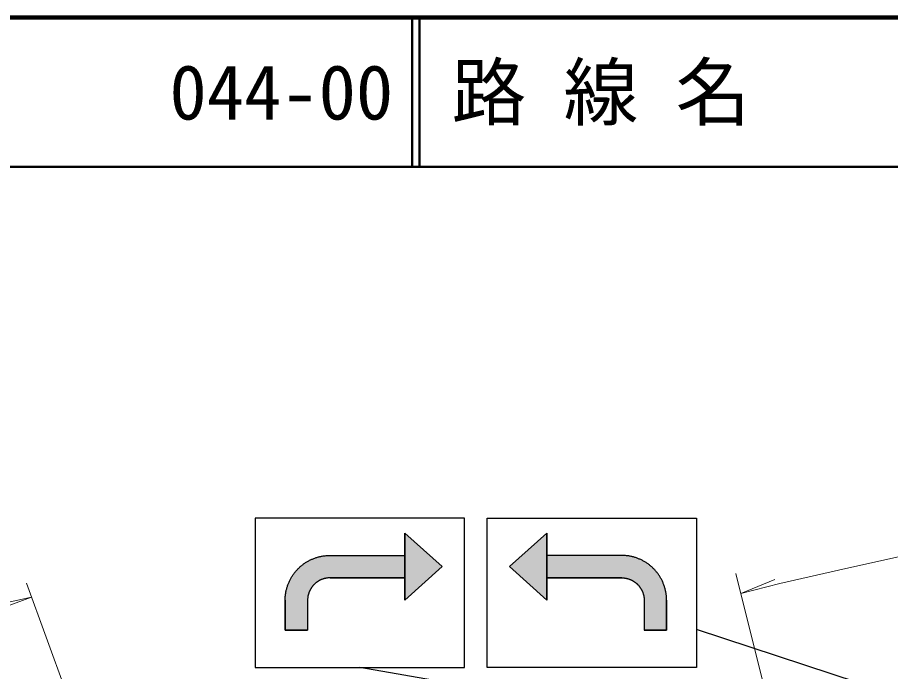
# Model space of a CAD drawing. Units: millimetres at full size, sheet at 1:1000; details may follow other scales. Extents: x 40000 to 680000, y 20000 to 380000.
# Drawn here: x 151354 to 209745, y 336230 to 380000 of the extents above; entities that cross this region are included whole.
import ezdxf
from ezdxf.enums import TextEntityAlignment as Align

# ---------------------------------------------------------------- set-up
doc = ezdxf.new("R2010")
doc.units = ezdxf.units.MM
doc.header["$LTSCALE"] = 1000
for name, color, linetype, lineweight in [('M-STR-HTXT', 7, 'Continuous', 13), ('M-STR-STRC', 7, 'Continuous', 25), ('M-TTL', 2, 'Continuous', 140), ('M-TTL-LINE', 7, 'Continuous', 50)]:
    doc.layers.add(name, color=color, linetype=linetype, lineweight=lineweight)
doc.layers.add('M-TTL-TXT', color=7, linetype='Continuous')
doc.styles.add('ＭＳ ゴシック', font='')
doc.styles.get('ＭＳ ゴシック').set_extended_font_data('MS Gothic')

msp = doc.modelspace()

# ---------------------------------------------------------------- hatches: boundary and pattern name
at = {"layer": 'M-STR-STRC'}
for points in [[(179758, 343250), (177258, 345500), (177258, 344000), (177258, 342500), (177258, 341000)], [(186768, 344000), (186768, 345500), (184268, 343250), (186768, 341000), (186768, 342500)], [(177258, 342500), (177258, 344000), (172258, 344000), (172205, 343999), (172153, 343998), (172101, 343995), (172049, 343992), (171996, 343988), (171944, 343983), (171892, 343977), (171840, 343970), (171789, 343963), (171737, 343954), (171685, 343944), (171634, 343934), (171583, 343923), (171532, 343910), (171481, 343897), (171431, 343883), (171381, 343869), (171331, 343853), (171281, 343836), (171232, 343819), (171183, 343800), (171134, 343781), (171086, 343761), (171038, 343740), (170990, 343719), (170943, 343696), (170896, 343673), (170849, 343648), (170803, 343623), (170758, 343598), (170713, 343571), (170668, 343544), (170624, 343516), (170580, 343487), (170537, 343457), (170494, 343427), (170452, 343396), (170411, 343364), (170370, 343331), (170329, 343298), (170290, 343264), (170250, 343229), (170212, 343194), (170174, 343158), (170136, 343121), (170100, 343084), (170064, 343046), (170028, 343007), (169994, 342968), (169960, 342928), (169926, 342888), (169894, 342847), (169862, 342805), (169831, 342763), (169800, 342720), (169771, 342677), (169742, 342634), (169714, 342589), (169686, 342545), (169660, 342500), (169634, 342454), (169609, 342408), (169585, 342362), (169561, 342315), (169539, 342267), (169517, 342220), (169496, 342172), (169476, 342123), (169457, 342075), (169439, 342026), (169421, 341976), (169405, 341927), (169389, 341877), (169374, 341827), (169360, 341776), (169347, 341725), (169335, 341674), (169323, 341623), (169313, 341572), (169303, 341521), (169295, 341469), (169287, 341417), (169280, 341365), (169274, 341313), (169269, 341261), (169265, 341209), (169262, 341157), (169260, 341104), (169258, 341052), (169258, 341000), (169258, 339000), (170758, 339000), (170758, 341000), (170758, 341026), (170759, 341052), (170760, 341078), (170761, 341104), (170764, 341130), (170766, 341156), (170769, 341182), (170772, 341208), (170776, 341234), (170781, 341260), (170785, 341286), (170791, 341311), (170796, 341337), (170802, 341362), (170809, 341388), (170816, 341413), (170823, 341438), (170831, 341463), (170840, 341488), (170848, 341513), (170857, 341537), (170867, 341562), (170877, 341586), (170887, 341610), (170898, 341634), (170910, 341657), (170921, 341681), (170933, 341704), (170946, 341727), (170959, 341750), (170972, 341772), (170986, 341794), (171000, 341817), (171014, 341838), (171029, 341860), (171044, 341881), (171060, 341902), (171076, 341923), (171092, 341944), (171109, 341964), (171126, 341984), (171143, 342003), (171161, 342023), (171179, 342042), (171197, 342060), (171216, 342079), (171235, 342097), (171254, 342114), (171274, 342132), (171294, 342149), (171314, 342165), (171334, 342182), (171355, 342198), (171376, 342213), (171397, 342228), (171419, 342243), (171441, 342258), (171463, 342272), (171485, 342285), (171508, 342299), (171531, 342312), (171554, 342324), (171577, 342336), (171600, 342348), (171624, 342359), (171648, 342370), (171672, 342380), (171696, 342390), (171720, 342400), (171745, 342409), (171769, 342418), (171794, 342426), (171819, 342434), (171844, 342442), (171870, 342448), (171895, 342455), (171920, 342461), (171946, 342467), (171972, 342472), (171997, 342477), (172023, 342481), (172049, 342485), (172075, 342488), (172101, 342491), (172127, 342494), (172153, 342496), (172179, 342498), (172205, 342499), (172232, 342499), (172258, 342500)], [(192002, 342481), (192028, 342477), (192054, 342472), (192080, 342467), (192105, 342461), (192131, 342455), (192156, 342448), (192181, 342442), (192206, 342434), (192231, 342426), (192256, 342418), (192281, 342409), (192305, 342400), (192330, 342390), (192354, 342380), (192378, 342370), (192402, 342359), (192425, 342348), (192449, 342336), (192472, 342324), (192495, 342312), (192518, 342299), (192540, 342285), (192563, 342272), (192585, 342258), (192607, 342243), (192628, 342228), (192650, 342213), (192671, 342198), (192691, 342182), (192712, 342165), (192732, 342149), (192752, 342132), (192772, 342114), (192791, 342097), (192810, 342079), (192829, 342060), (192847, 342042), (192865, 342023), (192883, 342003), (192900, 341984), (192917, 341964), (192934, 341944), (192950, 341923), (192966, 341902), (192981, 341881), (192997, 341860), (193011, 341838), (193026, 341817), (193040, 341794), (193054, 341772), (193067, 341750), (193080, 341727), (193092, 341704), (193104, 341681), (193116, 341657), (193127, 341634), (193138, 341610), (193149, 341586), (193159, 341562), (193168, 341537), (193177, 341513), (193186, 341488), (193194, 341463), (193202, 341438), (193210, 341413), (193217, 341388), (193223, 341362), (193229, 341337), (193235, 341311), (193240, 341286), (193245, 341260), (193249, 341234), (193253, 341208), (193257, 341182), (193260, 341156), (193262, 341130), (193264, 341104), (193266, 341078), (193267, 341052), (193268, 341026), (193268, 341000), (193268, 339000), (194768, 339000), (194768, 341000), (194767, 341052), (194766, 341104), (194764, 341157), (194761, 341209), (194756, 341261), (194751, 341313), (194745, 341365), (194739, 341417), (194731, 341469), (194722, 341521), (194713, 341572), (194702, 341623), (194691, 341674), (194679, 341725), (194666, 341776), (194652, 341827), (194637, 341877), (194621, 341927), (194604, 341976), (194587, 342026), (194569, 342075), (194549, 342123), (194529, 342172), (194508, 342220), (194487, 342267), (194464, 342315), (194441, 342362), (194417, 342408), (194392, 342454), (194366, 342500), (194339, 342545), (194312, 342589), (194284, 342634), (194255, 342677), (194225, 342720), (194195, 342763), (194164, 342805), (194132, 342847), (194099, 342888), (194066, 342928), (194032, 342968), (193997, 343007), (193962, 343046), (193926, 343084), (193889, 343121), (193852, 343158), (193814, 343194), (193775, 343229), (193736, 343264), (193696, 343298), (193656, 343331), (193615, 343364), (193573, 343396), (193531, 343427), (193489, 343457), (193445, 343487), (193402, 343516), (193358, 343544), (193313, 343571), (193268, 343598), (193222, 343623), (193176, 343648), (193130, 343673), (193083, 343696), (193036, 343719), (192988, 343740), (192940, 343761), (192892, 343781), (192843, 343800), (192794, 343819), (192745, 343836), (192695, 343853), (192645, 343869), (192595, 343883), (192544, 343897), (192494, 343910), (192443, 343923), (192392, 343934), (192340, 343944), (192289, 343954), (192237, 343963), (192185, 343970), (192133, 343977), (192081, 343983), (192029, 343988), (191977, 343992), (191925, 343995), (191873, 343998), (191820, 343999), (191768, 344000), (186768, 344000), (186768, 342500), (191768, 342500), (191794, 342499), (191820, 342499), (191846, 342498), (191872, 342496), (191899, 342494), (191925, 342491), (191951, 342488), (191977, 342485)]]:
    msp.add_hatch(color=256, dxfattribs=at).paths.add_polyline_path(points)

# ---------------------------------------------------------------- linework, layer by layer
at = {"layer": 'M-STR-HTXT'}
for p, q in [((204177, 323733), (199391, 342780)), ((199726, 341447), (201997, 342380)), ((163253, 311122), (151960, 342141)), ((121098, 329840), (152302, 341201)), ((152302, 341201), (149901, 340690))]:
    msp.add_line(p, q, dxfattribs=at)
msp.add_lwpolyline([(199726, 341447), (202350, 342117), (206754, 343126), (210267, 343907), (213177, 344481), (215174, 344865), (217838, 345287), (223299, 345809), (227812, 346111), (234616, 346145), (239833, 345958), (244106, 345631), (251100, 344848), (257032, 343876), (262034, 342916), (268204, 341334), (272617, 340069), (274126, 339521)], dxfattribs=at)
at = {"layer": 'M-STR-STRC'}
for p, q in [((167258, 346500), (167258, 337890)), ((181258, 346500), (167258, 346500)), ((181258, 336500), (181258, 346500)), ((182768, 336500), (182768, 346500)), ((182768, 346500), (196768, 346500)), ((196768, 346500), (196768, 337890)), ((177258, 345500), (177258, 341000)), ((177258, 345500), (179758, 343250)), ((186768, 345500), (184268, 343250)), ((186768, 345500), (186768, 341000)), ((172258, 344000), (177258, 344000)), ((191768, 344000), (186768, 344000)), ((179758, 343250), (177258, 341000)), ((184268, 343250), (186768, 341000)), ((172258, 342500), (177258, 342500)), ((191768, 342500), (186768, 342500)), ((169258, 341000), (169258, 339000)), ((170758, 341000), (170758, 339000)), ((193268, 341000), (193268, 339000)), ((194768, 341000), (194768, 339000)), ((169258, 339000), (170758, 339000)), ((194768, 339000), (193268, 339000)), ((236160, 326080), (196768, 339052)), ((167258, 337890), (167258, 336506)), ((196768, 337883), (196768, 336500)), ((167258, 336500), (181258, 336500)), ((234178, 326125), (174258, 336500)), ((196768, 336500), (182768, 336500))]:
    msp.add_line(p, q, dxfattribs=at)
for points in [[(177258, 344000), (177258, 345500), (179758, 343250), (177258, 341000)], [(186768, 344000), (186768, 345500), (184268, 343250), (186768, 341000)], [(172258, 344000), (177258, 344000), (177258, 342500), (172258, 342500), (172232, 342499), (172205, 342499), (172179, 342498), (172153, 342496), (172127, 342494), (172101, 342491), (172075, 342488), (172049, 342485), (172023, 342481), (171997, 342477), (171972, 342472), (171946, 342467), (171920, 342461), (171895, 342455), (171870, 342448), (171844, 342442), (171819, 342434), (171794, 342426), (171769, 342418), (171745, 342409), (171720, 342400), (171696, 342390), (171672, 342380), (171648, 342370), (171624, 342359), (171600, 342348), (171577, 342336), (171554, 342324), (171531, 342312), (171508, 342299), (171485, 342285), (171463, 342272), (171441, 342258), (171419, 342243), (171397, 342228), (171376, 342213), (171355, 342198), (171334, 342182), (171314, 342165), (171294, 342149), (171274, 342132), (171254, 342114), (171235, 342097), (171216, 342079), (171197, 342060), (171179, 342042), (171161, 342023), (171143, 342003), (171126, 341984), (171109, 341964), (171092, 341944), (171076, 341923), (171060, 341902), (171044, 341881), (171029, 341860), (171014, 341838), (171000, 341817), (170986, 341794), (170972, 341772), (170959, 341750), (170946, 341727), (170933, 341704), (170921, 341681), (170910, 341657), (170898, 341634), (170887, 341610), (170877, 341586), (170867, 341562), (170857, 341537), (170848, 341513), (170840, 341488), (170831, 341463), (170823, 341438), (170816, 341413), (170809, 341388), (170802, 341362), (170796, 341337), (170791, 341311), (170785, 341286), (170781, 341260), (170776, 341234), (170772, 341208), (170769, 341182), (170766, 341156), (170764, 341130), (170761, 341104), (170760, 341078), (170759, 341052), (170758, 341026), (170758, 341000), (170758, 339000), (169258, 339000), (169258, 341000), (169258, 341052), (169260, 341104), (169262, 341157), (169265, 341209), (169269, 341261), (169274, 341313), (169280, 341365), (169287, 341417), (169295, 341469), (169303, 341521), (169313, 341572), (169323, 341623), (169335, 341674), (169347, 341725), (169360, 341776), (169374, 341827), (169389, 341877), (169405, 341927), (169421, 341976), (169439, 342026), (169457, 342075), (169476, 342123), (169496, 342172), (169517, 342220), (169539, 342267), (169561, 342315), (169585, 342362), (169609, 342408), (169634, 342454), (169660, 342500), (169686, 342545), (169714, 342589), (169742, 342634), (169771, 342677), (169800, 342720), (169831, 342763), (169862, 342805), (169894, 342847), (169926, 342888), (169960, 342928), (169994, 342968), (170028, 343007), (170064, 343046), (170100, 343084), (170136, 343121), (170174, 343158), (170212, 343194), (170250, 343229), (170290, 343264), (170329, 343298), (170370, 343331), (170411, 343364), (170452, 343396), (170494, 343427), (170537, 343457), (170580, 343487), (170624, 343516), (170668, 343544), (170713, 343571), (170758, 343598), (170803, 343623), (170849, 343648), (170896, 343673), (170943, 343696), (170990, 343719), (171038, 343740), (171086, 343761), (171134, 343781), (171183, 343800), (171232, 343819), (171281, 343836), (171331, 343853), (171381, 343869), (171431, 343883), (171481, 343897), (171532, 343910), (171583, 343923), (171634, 343934), (171685, 343944), (171737, 343954), (171789, 343963), (171840, 343970), (171892, 343977), (171944, 343983), (171996, 343988), (172049, 343992), (172101, 343995), (172153, 343998), (172205, 343999)], [(191768, 344000), (186768, 344000), (186768, 342500), (191768, 342500), (191794, 342499), (191820, 342499), (191846, 342498), (191872, 342496), (191899, 342494), (191925, 342491), (191951, 342488), (191977, 342485), (192002, 342481), (192028, 342477), (192054, 342472), (192080, 342467), (192105, 342461), (192131, 342455), (192156, 342448), (192181, 342442), (192206, 342434), (192231, 342426), (192256, 342418), (192281, 342409), (192305, 342400), (192330, 342390), (192354, 342380), (192378, 342370), (192402, 342359), (192425, 342348), (192449, 342336), (192472, 342324), (192495, 342312), (192518, 342299), (192540, 342285), (192563, 342272), (192585, 342258), (192607, 342243), (192628, 342228), (192650, 342213), (192671, 342198), (192691, 342182), (192712, 342165), (192732, 342149), (192752, 342132), (192772, 342114), (192791, 342097), (192810, 342079), (192829, 342060), (192847, 342042), (192865, 342023), (192883, 342003), (192900, 341984), (192917, 341964), (192934, 341944), (192950, 341923), (192966, 341902), (192981, 341881), (192997, 341860), (193011, 341838), (193026, 341817), (193040, 341794), (193054, 341772), (193067, 341750), (193080, 341727), (193092, 341704), (193104, 341681), (193116, 341657), (193127, 341634), (193138, 341610), (193149, 341586), (193159, 341562), (193168, 341537), (193177, 341513), (193186, 341488), (193194, 341463), (193202, 341438), (193210, 341413), (193217, 341388), (193223, 341362), (193229, 341337), (193235, 341311), (193240, 341286), (193245, 341260), (193249, 341234), (193253, 341208), (193257, 341182), (193260, 341156), (193262, 341130), (193264, 341104), (193266, 341078), (193267, 341052), (193268, 341026), (193268, 341000), (193268, 339000), (194768, 339000), (194768, 341000), (194767, 341052), (194766, 341104), (194764, 341157), (194761, 341209), (194756, 341261), (194751, 341313), (194745, 341365), (194739, 341417), (194731, 341469), (194722, 341521), (194713, 341572), (194702, 341623), (194691, 341674), (194679, 341725), (194666, 341776), (194652, 341827), (194637, 341877), (194621, 341927), (194604, 341976), (194587, 342026), (194569, 342075), (194549, 342123), (194529, 342172), (194508, 342220), (194487, 342267), (194464, 342315), (194441, 342362), (194417, 342408), (194392, 342454), (194366, 342500), (194339, 342545), (194312, 342589), (194284, 342634), (194255, 342677), (194225, 342720), (194195, 342763), (194164, 342805), (194132, 342847), (194099, 342888), (194066, 342928), (194032, 342968), (193997, 343007), (193962, 343046), (193926, 343084), (193889, 343121), (193852, 343158), (193814, 343194), (193775, 343229), (193736, 343264), (193696, 343298), (193656, 343331), (193615, 343364), (193573, 343396), (193531, 343427), (193489, 343457), (193445, 343487), (193402, 343516), (193358, 343544), (193313, 343571), (193268, 343598), (193222, 343623), (193176, 343648), (193130, 343673), (193083, 343696), (193036, 343719), (192988, 343740), (192940, 343761), (192892, 343781), (192843, 343800), (192794, 343819), (192745, 343836), (192695, 343853), (192645, 343869), (192595, 343883), (192544, 343897), (192494, 343910), (192443, 343923), (192392, 343934), (192340, 343944), (192289, 343954), (192237, 343963), (192185, 343970), (192133, 343977), (192081, 343983), (192029, 343988), (191977, 343992), (191925, 343995), (191873, 343998), (191820, 343999)]]:
    msp.add_lwpolyline(points, close=True, dxfattribs=at)
at = {"layer": 'M-TTL'}
msp.add_line((680000, 380000), (40000, 380000), dxfattribs=at)
at = {"layer": 'M-TTL-LINE'}
for p, q in [((177750, 380000), (177750, 370000)), ((178250, 380000), (178250, 370000)), ((40000, 370000), (680000, 370000))]:
    msp.add_line(p, q, dxfattribs=at)

# ---------------------------------------------------------------- texts
at = {"layer": 'M-TTL-TXT', "style": 'ＭＳ ゴシック'}
for s, p in [('路 線 名', (180380, 375000)), ('044-00', (161521, 375000))]:
    msp.add_text(s, height=3666, dxfattribs=at).set_placement(p, align=Align.MIDDLE_LEFT)

doc.saveas('drawing.dxf')
